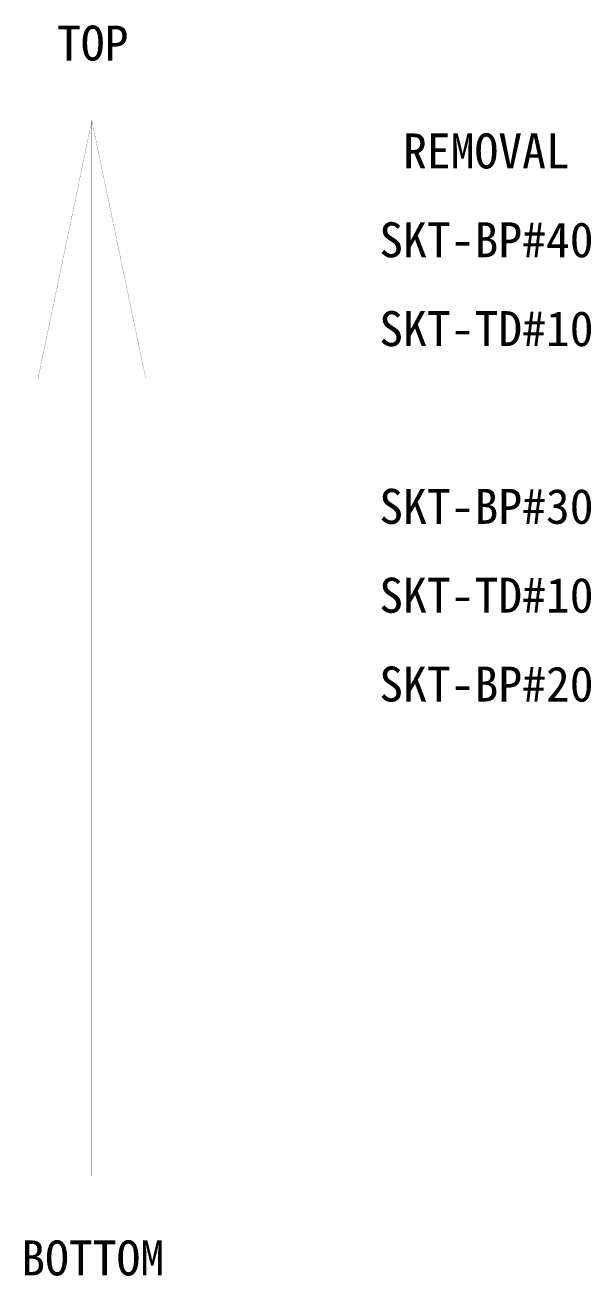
# Model space of a CAD drawing. Extents: x -408 to 322, y -244 to 262.
# Drawn here: x -407.6 to -344, y -226.9 to -86.1 of the extents above; entities that cross this region are included whole.
import ezdxf
from ezdxf.enums import TextEntityAlignment as Align

# ---------------------------------------------------------------- set-up
doc = ezdxf.new("R2010")
doc.units = 0
doc.header["$MEASUREMENT"] = 0
for name, color, linetype in [('ADHESIVE-10-1', 13, 'CONTINUOUS'), ('ADHESIVE-10-2', 2, 'CONTINUOUS'), ('LOWER-A-PET', 15, 'CONTINUOUS'), ('LOWER-PET-B', 6, 'CONTINUOUS'), ('PET-15', 11, 'CONTINUOUS'), ('REMOVAL', 2, 'CONTINUOUS')]:
    doc.layers.add(name, color=color, linetype=linetype)
doc.styles.add('STYLE_0', font='TXT', dxfattribs={"height": 3.9375})

msp = doc.modelspace()

# ---------------------------------------------------------------- linework, layer by layer
at = {"layer": 'REMOVAL', "const_width": 0.02}
for points in [[(-400.12, -215.64), (-400.12, -96.86), (-406.18, -125.89)], [(-400.12, -215.64), (-400.12, -96.86), (-394.06, -125.89)]]:
    msp.add_lwpolyline(points, dxfattribs=at)

# ---------------------------------------------------------------- texts
at = {"layer": 'ADHESIVE-10-1', "style": 'STYLE_0'}
msp.add_text('SKT-TD#10', height=3.938, dxfattribs=at).set_placement((-355.72, -122.24), align=Align.CENTER)
at = {"layer": 'ADHESIVE-10-2', "style": 'STYLE_0'}
msp.add_text('SKT-TD#10', height=3.938, dxfattribs=at).set_placement((-355.72, -152.24), align=Align.CENTER)
at = {"layer": 'LOWER-A-PET', "style": 'STYLE_0'}
msp.add_text('SKT-BP#30', height=3.938, dxfattribs=at).set_placement((-355.72, -142.24), align=Align.CENTER)
at = {"layer": 'LOWER-PET-B', "style": 'STYLE_0'}
msp.add_text('SKT-BP#20', height=3.938, dxfattribs=at).set_placement((-355.72, -162.24), align=Align.CENTER)
at = {"layer": 'PET-15', "style": 'STYLE_0'}
msp.add_text('SKT-BP#40', height=3.938, dxfattribs=at).set_placement((-355.72, -112.24), align=Align.CENTER)
at = {"layer": 'REMOVAL', "style": 'STYLE_0'}
for s, p in [('TOP', (-400.02, -90.1)), ('REMOVAL', (-355.72, -102.24)), ('BOTTOM', (-400.02, -226.83))]:
    msp.add_text(s, height=3.938, dxfattribs=at).set_placement(p, align=Align.CENTER)

doc.saveas('drawing.dxf')
